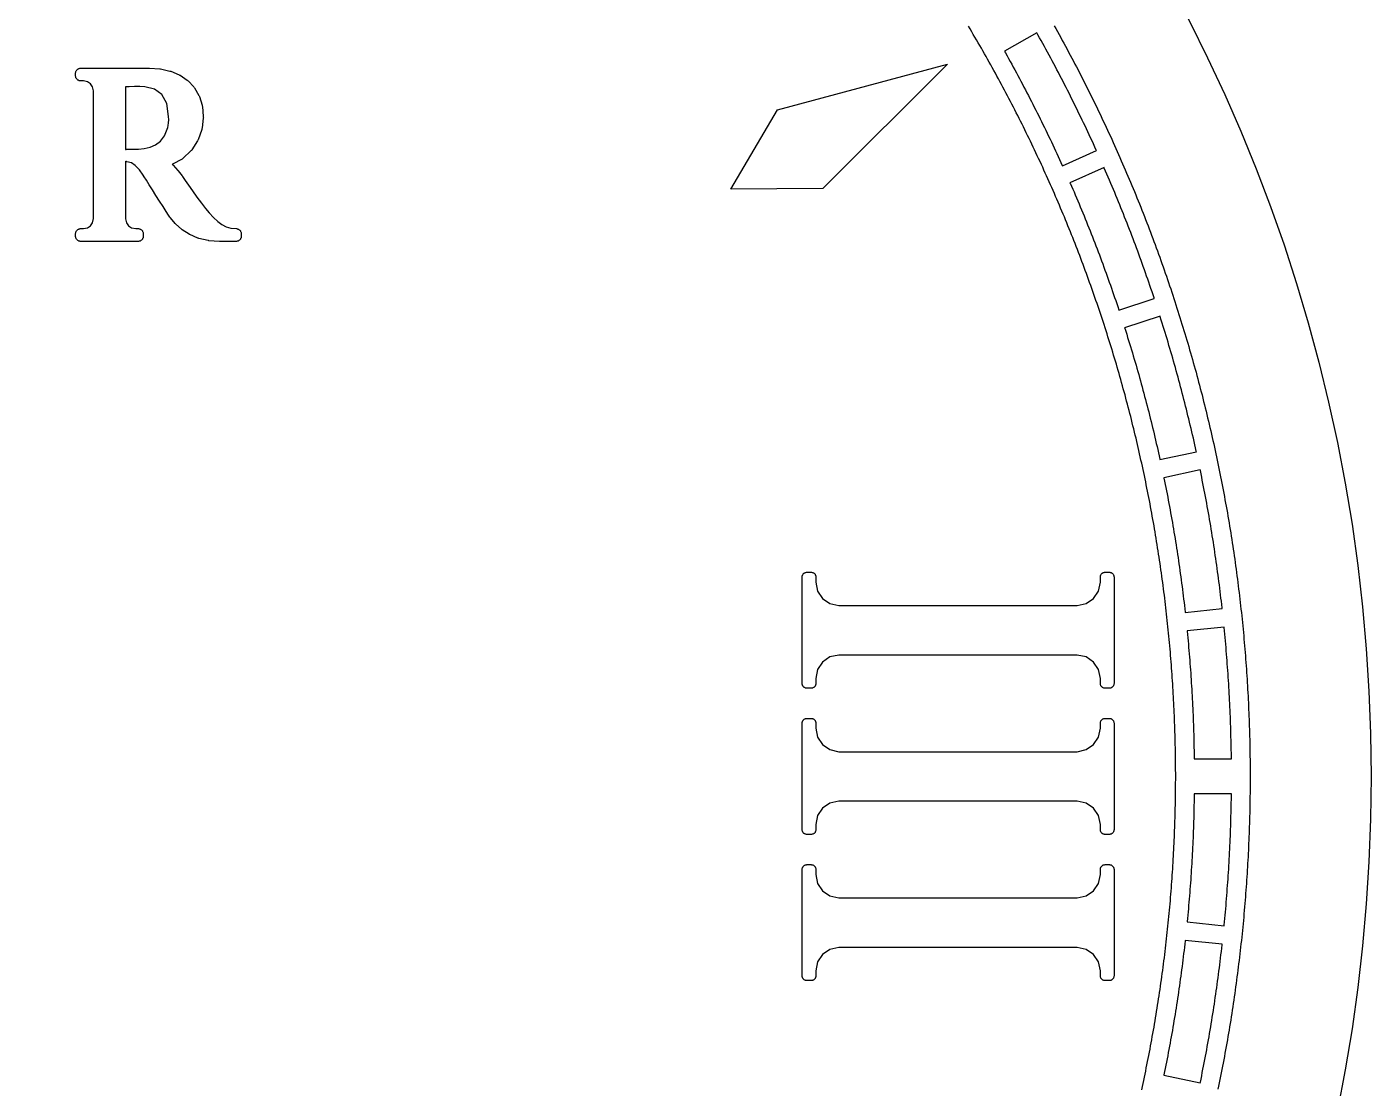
# Model space of a CAD drawing. Header units: millimetres. Extents: x -14.2 to 14.2, y -14.2 to 14.2.
# Drawn here: x 2.7 to 14.25, y -2.68 to 6.44 of the extents above; entities that cross this region are included whole.
import ezdxf

# ---------------------------------------------------------------- set-up
doc = ezdxf.new("R2010")
doc.units = ezdxf.units.MM
doc.layers.add('ALTIN', color=2, linetype='Continuous')
doc.layers.add('KESIM', color=1, linetype='Continuous')

msp = doc.modelspace()

# ---------------------------------------------------------------- linework, layer by layer
at = {"layer": 'ALTIN'}
for points in [[(12.2779, -2.6939), (12.2838, -2.6671), (12.2896, -2.6403), (12.2953, -2.6134), (12.301, -2.5866), (12.3066, -2.5598), (12.3122, -2.5329), (12.3177, -2.5061), (12.3231, -2.4792), (12.3285, -2.4523), (12.3338, -2.4254), (12.3391, -2.3985), (12.3443, -2.3715), (12.3494, -2.3446), (12.3545, -2.3177), (12.3595, -2.2907), (12.3645, -2.2637), (12.3694, -2.2368), (12.3742, -2.2098), (12.379, -2.1828), (12.3838, -2.1557), (12.3884, -2.1287), (12.3931, -2.1017), (12.3976, -2.0746), (12.4021, -2.0476), (12.4065, -2.0205), (12.4109, -1.9935), (12.4152, -1.9664), (12.4195, -1.9393), (12.4237, -1.9122), (12.4278, -1.8851), (12.4319, -1.858), (12.436, -1.8308), (12.4399, -1.8037), (12.4438, -1.7766), (12.4477, -1.7494), (12.4515, -1.7222), (12.4552, -1.6951), (12.4589, -1.6679), (12.4625, -1.6407), (12.466, -1.6135), (12.4695, -1.5863), (12.4729, -1.5591), (12.4763, -1.5319), (12.4796, -1.5047), (12.4829, -1.4774), (12.4861, -1.4502), (12.4892, -1.423), (12.4923, -1.3957), (12.4953, -1.3685), (12.4982, -1.3412), (12.5011, -1.3139), (12.504, -1.2866), (12.5068, -1.2594), (12.5095, -1.2321), (12.5121, -1.2048), (12.5147, -1.1775), (12.5173, -1.1502), (12.5197, -1.1229), (12.5222, -1.0955), (12.5245, -1.0682), (12.5268, -1.0409), (12.5291, -1.0136), (12.5313, -0.9862), (12.5334, -0.9589), (12.5354, -0.9315), (12.5374, -0.9042), (12.5394, -0.8768), (12.5413, -0.8495), (12.5431, -0.8221), (12.5449, -0.7948), (12.5466, -0.7674), (12.5482, -0.74), (12.5498, -0.7126), (12.5513, -0.6852), (12.5528, -0.6579), (12.5542, -0.6305), (12.5555, -0.6031), (12.5568, -0.5757), (12.558, -0.5483), (12.5592, -0.5209), (12.5603, -0.4935), (12.5614, -0.4661), (12.5623, -0.4387), (12.5633, -0.4113), (12.5641, -0.3839), (12.5649, -0.3565), (12.5657, -0.329), (12.5664, -0.3016), (12.567, -0.2742), (12.5676, -0.2468), (12.5681, -0.2194), (12.5685, -0.192), (12.5689, -0.1645), (12.5693, -0.1371), (12.5695, -0.1097), (12.5697, -0.0823), (12.5699, -0.0548), (12.57, -0.0274), (12.57, 0), (12.57, 0.0274), (12.5699, 0.0548), (12.5697, 0.0823), (12.5695, 0.1097), (12.5693, 0.1371), (12.5689, 0.1645), (12.5685, 0.192), (12.5681, 0.2194), (12.5676, 0.2468), (12.567, 0.2742), (12.5664, 0.3016), (12.5657, 0.329), (12.5649, 0.3565), (12.5641, 0.3839), (12.5633, 0.4113), (12.5623, 0.4387), (12.5614, 0.4661), (12.5603, 0.4935), (12.5592, 0.5209), (12.558, 0.5483), (12.5568, 0.5757), (12.5555, 0.6031), (12.5542, 0.6305), (12.5528, 0.6579), (12.5513, 0.6852), (12.5498, 0.7126), (12.5482, 0.74), (12.5466, 0.7674), (12.5449, 0.7948), (12.5431, 0.8221), (12.5413, 0.8495), (12.5394, 0.8768), (12.5374, 0.9042), (12.5354, 0.9315), (12.5334, 0.9589), (12.5313, 0.9862), (12.5291, 1.0136), (12.5268, 1.0409), (12.5245, 1.0682), (12.5222, 1.0955), (12.5197, 1.1229), (12.5173, 1.1502), (12.5147, 1.1775), (12.5121, 1.2048), (12.5095, 1.2321), (12.5068, 1.2594), (12.504, 1.2866), (12.5011, 1.3139), (12.4982, 1.3412), (12.4953, 1.3685), (12.4923, 1.3957), (12.4892, 1.423), (12.4861, 1.4502), (12.4829, 1.4774), (12.4796, 1.5047), (12.4763, 1.5319), (12.4729, 1.5591), (12.4695, 1.5863), (12.466, 1.6135), (12.4625, 1.6407), (12.4589, 1.6679), (12.4552, 1.6951), (12.4515, 1.7222), (12.4477, 1.7494), (12.4438, 1.7766), (12.4399, 1.8037), (12.436, 1.8308), (12.4319, 1.858), (12.4278, 1.8851), (12.4237, 1.9122), (12.4195, 1.9393), (12.4152, 1.9664), (12.4109, 1.9935), (12.4065, 2.0205), (12.4021, 2.0476), (12.3976, 2.0746), (12.3931, 2.1017), (12.3884, 2.1287), (12.3838, 2.1557), (12.379, 2.1828), (12.3742, 2.2098), (12.3694, 2.2368), (12.3645, 2.2637), (12.3595, 2.2907), (12.3545, 2.3177), (12.3494, 2.3446), (12.3443, 2.3715), (12.3391, 2.3985), (12.3338, 2.4254), (12.3285, 2.4523), (12.3231, 2.4792), (12.3177, 2.5061), (12.3122, 2.5329), (12.3066, 2.5598), (12.301, 2.5866), (12.2953, 2.6134), (12.2896, 2.6403), (12.2838, 2.6671), (12.2779, 2.6939), (12.272, 2.7206), (12.2661, 2.7474), (12.2601, 2.7742), (12.254, 2.8009), (12.2478, 2.8276), (12.2416, 2.8543), (12.2354, 2.881), (12.2291, 2.9077), (12.2227, 2.9344), (12.2163, 2.9611), (12.2098, 2.9877), (12.2032, 3.0143), (12.1966, 3.041), (12.19, 3.0676), (12.1832, 3.0941), (12.1765, 3.1207), (12.1696, 3.1473), (12.1627, 3.1738), (12.1558, 3.2003), (12.1488, 3.2269), (12.1417, 3.2534), (12.1346, 3.2798), (12.1274, 3.3063), (12.1201, 3.3328), (12.1128, 3.3592), (12.1055, 3.3856), (12.0981, 3.412), (12.0906, 3.4384), (12.0831, 3.4648), (12.0755, 3.4911), (12.0678, 3.5175), (12.0601, 3.5438), (12.0524, 3.5701), (12.0445, 3.5964), (12.0367, 3.6226), (12.0287, 3.6489), (12.0208, 3.6751), (12.0127, 3.7013), (12.0046, 3.7275), (11.9964, 3.7537), (11.9882, 3.7799), (11.9799, 3.806), (11.9716, 3.8321), (11.9632, 3.8583), (11.9548, 3.8843), (11.9463, 3.9104), (11.9377, 3.9365), (11.9291, 3.9625), (11.9204, 3.9885), (11.9117, 4.0145), (11.9029, 4.0405), (11.8941, 4.0665), (11.8852, 4.0924), (11.8762, 4.1183), (11.8672, 4.1442), (11.8581, 4.1701), (11.849, 4.196), (11.8398, 4.2218), (11.8306, 4.2476), (11.8213, 4.2734), (11.8119, 4.2992), (11.8025, 4.325), (11.7931, 4.3507), (11.7835, 4.3764), (11.774, 4.4021), (11.7643, 4.4278), (11.7546, 4.4534), (11.7449, 4.4791), (11.7351, 4.5047), (11.7253, 4.5303), (11.7153, 4.5558), (11.7054, 4.5814), (11.6953, 4.6069), (11.6853, 4.6324), (11.6751, 4.6579), (11.6649, 4.6834), (11.6547, 4.7088), (11.6444, 4.7342), (11.634, 4.7596), (11.6236, 4.785), (11.6132, 4.8103), (11.6026, 4.8357), (11.5921, 4.861), (11.5814, 4.8862), (11.5707, 4.9115), (11.56, 4.9367), (11.5492, 4.9619), (11.5384, 4.9871), (11.5274, 5.0123), (11.5165, 5.0374), (11.5055, 5.0625), (11.4944, 5.0876), (11.4833, 5.1127), (11.4721, 5.1377), (11.4608, 5.1627), (11.4496, 5.1877), (11.4382, 5.2127), (11.4268, 5.2376), (11.4154, 5.2626), (11.4039, 5.2874), (11.3923, 5.3123), (11.3807, 5.3372), (11.369, 5.362), (11.3573, 5.3868), (11.3455, 5.4115), (11.3337, 5.4363), (11.3218, 5.461), (11.3098, 5.4857), (11.2978, 5.5103), (11.2858, 5.535), (11.2737, 5.5596), (11.2615, 5.5842), (11.2493, 5.6087), (11.2371, 5.6332), (11.2247, 5.6577), (11.2124, 5.6822), (11.2, 5.7067), (11.1875, 5.7311), (11.1749, 5.7555), (11.1624, 5.7798), (11.1497, 5.8042), (11.137, 5.8285), (11.1243, 5.8528), (11.1115, 5.877), (11.0987, 5.9013), (11.0858, 5.9255), (11.0728, 5.9496), (11.0598, 5.9738), (11.0467, 5.9979), (11.0336, 6.022), (11.0205, 6.046), (11.0072, 6.0701), (10.994, 6.0941), (10.9806, 6.118), (10.9673, 6.142), (10.9538, 6.1659), (10.9404, 6.1898), (10.9268, 6.2136), (10.9133, 6.2374), (10.8996, 6.2612), (10.8859, 6.285), (10.8722, 6.3087), (10.8584, 6.3324), (10.8446, 6.3561), (10.8307, 6.3798), (10.8167, 6.4034), (10.8027, 6.427), (10.7887, 6.4505)], [(11.5257, 6.4547), (11.5397, 6.4295), (11.5537, 6.4043), (11.5677, 6.3791), (11.5816, 6.3539), (11.5954, 6.3286), (11.6092, 6.3033), (11.6229, 6.2779), (11.6366, 6.2526), (11.6502, 6.2272), (11.6637, 6.2017), (11.6772, 6.1763), (11.6907, 6.1508), (11.7041, 6.1252), (11.7174, 6.0997), (11.7307, 6.0741), (11.7439, 6.0485), (11.7571, 6.0229), (11.7702, 5.9972), (11.7833, 5.9715), (11.7963, 5.9458), (11.8092, 5.9201), (11.8221, 5.8943), (11.8349, 5.8685), (11.8477, 5.8426), (11.8604, 5.8168), (11.8731, 5.7909), (11.8857, 5.765), (11.8982, 5.739), (11.9107, 5.7131), (11.9232, 5.6871), (11.9355, 5.661), (11.9479, 5.635), (11.9601, 5.6089), (11.9723, 5.5828), (11.9845, 5.5567), (11.9966, 5.5305), (12.0086, 5.5043), (12.0206, 5.4781), (12.0325, 5.4519), (12.0444, 5.4256), (12.0562, 5.3993), (12.0679, 5.373), (12.0796, 5.3467), (12.0913, 5.3203), (12.1028, 5.2939), (12.1144, 5.2675), (12.1258, 5.241), (12.1372, 5.2146), (12.1486, 5.1881), (12.1599, 5.1616), (12.1711, 5.135), (12.1823, 5.1085), (12.1934, 5.0819), (12.2044, 5.0552), (12.2154, 5.0286), (12.2264, 5.0019), (12.2373, 4.9753), (12.2481, 4.9486), (12.2589, 4.9218), (12.2696, 4.8951), (12.2802, 4.8683), (12.2908, 4.8415), (12.3013, 4.8147), (12.3118, 4.7878), (12.3222, 4.7609), (12.3326, 4.734), (12.3429, 4.7071), (12.3531, 4.6802), (12.3633, 4.6532), (12.3734, 4.6262), (12.3835, 4.5992), (12.3935, 4.5722), (12.4035, 4.5452), (12.4133, 4.5181), (12.4232, 4.491), (12.4329, 4.4639), (12.4426, 4.4367), (12.4523, 4.4096), (12.4619, 4.3824), (12.4714, 4.3552), (12.4809, 4.328), (12.4903, 4.3008), (12.4997, 4.2735), (12.5089, 4.2462), (12.5182, 4.2189), (12.5274, 4.1916), (12.5365, 4.1643), (12.5455, 4.1369), (12.5545, 4.1095), (12.5635, 4.0821), (12.5723, 4.0547), (12.5811, 4.0273), (12.5899, 3.9998), (12.5986, 3.9723), (12.6072, 3.9448), (12.6158, 3.9173), (12.6243, 3.8898), (12.6328, 3.8622), (12.6412, 3.8347), (12.6495, 3.8071), (12.6578, 3.7795), (12.666, 3.7518), (12.6742, 3.7242), (12.6823, 3.6965), (12.6903, 3.6689), (12.6983, 3.6412), (12.7062, 3.6135), (12.714, 3.5857), (12.7218, 3.558), (12.7296, 3.5302), (12.7372, 3.5024), (12.7448, 3.4746), (12.7524, 3.4468), (12.7599, 3.419), (12.7673, 3.3912), (12.7747, 3.3633), (12.782, 3.3354), (12.7892, 3.3075), (12.7964, 3.2796), (12.8035, 3.2517), (12.8106, 3.2237), (12.8176, 3.1958), (12.8245, 3.1678), (12.8314, 3.1398), (12.8382, 3.1118), (12.845, 3.0838), (12.8517, 3.0558), (12.8583, 3.0277), (12.8649, 2.9997), (12.8714, 2.9716), (12.8779, 2.9435), (12.8843, 2.9154), (12.8906, 2.8873), (12.8969, 2.8592), (12.9031, 2.831), (12.9092, 2.8029), (12.9153, 2.7747), (12.9213, 2.7465), (12.9273, 2.7183), (12.9332, 2.6901), (12.939, 2.6619), (12.9448, 2.6337), (12.9505, 2.6054), (12.9562, 2.5771), (12.9618, 2.5489), (12.9673, 2.5206), (12.9728, 2.4923), (12.9782, 2.464), (12.9835, 2.4357), (12.9888, 2.4073), (12.994, 2.379), (12.9992, 2.3506), (13.0043, 2.3223), (13.0093, 2.2939), (13.0143, 2.2655), (13.0192, 2.2371), (13.024, 2.2087), (13.0288, 2.1803), (13.0336, 2.1518), (13.0382, 2.1234), (13.0428, 2.095), (13.0474, 2.0665), (13.0518, 2.038), (13.0563, 2.0095), (13.0606, 1.9811), (13.0649, 1.9526), (13.0691, 1.9241), (13.0733, 1.8955), (13.0774, 1.867), (13.0814, 1.8385), (13.0854, 1.8099), (13.0893, 1.7814), (13.0932, 1.7528), (13.097, 1.7243), (13.1007, 1.6957), (13.1044, 1.6671), (13.108, 1.6385), (13.1115, 1.6099), (13.115, 1.5813), (13.1184, 1.5527), (13.1218, 1.524), (13.1251, 1.4954), (13.1283, 1.4668), (13.1315, 1.4381), (13.1346, 1.4095), (13.1376, 1.3808), (13.1406, 1.3522), (13.1435, 1.3235), (13.1464, 1.2948), (13.1492, 1.2661), (13.1519, 1.2374), (13.1546, 1.2087), (13.1572, 1.18), (13.1597, 1.1513), (13.1622, 1.1226), (13.1646, 1.0939), (13.167, 1.0652), (13.1693, 1.0364), (13.1715, 1.0077), (13.1737, 0.979), (13.1758, 0.9502), (13.1778, 0.9215), (13.1798, 0.8927), (13.1817, 0.864), (13.1836, 0.8352), (13.1854, 0.8065), (13.1871, 0.7777), (13.1888, 0.7489), (13.1904, 0.7201), (13.1919, 0.6914), (13.1934, 0.6626), (13.1948, 0.6338), (13.1961, 0.605), (13.1974, 0.5762), (13.1987, 0.5474), (13.1998, 0.5186), (13.2009, 0.4898), (13.202, 0.461), (13.2029, 0.4322), (13.2038, 0.4034), (13.2047, 0.3746), (13.2055, 0.3458), (13.2062, 0.317), (13.2069, 0.2882), (13.2075, 0.2594), (13.208, 0.2305), (13.2085, 0.2017), (13.2089, 0.1729), (13.2092, 0.1441), (13.2095, 0.1153), (13.2097, 0.0865), (13.2099, 0.0576), (13.21, 0.0288), (13.21, 0), (13.21, -0.0288), (13.2099, -0.0576), (13.2097, -0.0865), (13.2095, -0.1153), (13.2092, -0.1441), (13.2089, -0.1729), (13.2085, -0.2017), (13.208, -0.2305), (13.2075, -0.2594), (13.2069, -0.2882), (13.2062, -0.317), (13.2055, -0.3458), (13.2047, -0.3746), (13.2038, -0.4034), (13.2029, -0.4322), (13.202, -0.461), (13.2009, -0.4898), (13.1998, -0.5186), (13.1987, -0.5474), (13.1974, -0.5762), (13.1961, -0.605), (13.1948, -0.6338), (13.1934, -0.6626), (13.1919, -0.6914), (13.1904, -0.7201), (13.1888, -0.7489), (13.1871, -0.7777), (13.1854, -0.8065), (13.1836, -0.8352), (13.1817, -0.864), (13.1798, -0.8927), (13.1778, -0.9215), (13.1758, -0.9502), (13.1737, -0.979), (13.1715, -1.0077), (13.1693, -1.0364), (13.167, -1.0652), (13.1646, -1.0939), (13.1622, -1.1226), (13.1597, -1.1513), (13.1572, -1.18), (13.1546, -1.2087), (13.1519, -1.2374), (13.1492, -1.2661), (13.1464, -1.2948), (13.1435, -1.3235), (13.1406, -1.3522), (13.1376, -1.3808), (13.1346, -1.4095), (13.1315, -1.4381), (13.1283, -1.4668), (13.1251, -1.4954), (13.1218, -1.524), (13.1184, -1.5527), (13.115, -1.5813), (13.1115, -1.6099), (13.108, -1.6385), (13.1044, -1.6671), (13.1007, -1.6957), (13.097, -1.7243), (13.0932, -1.7528), (13.0893, -1.7814), (13.0854, -1.8099), (13.0814, -1.8385), (13.0774, -1.867), (13.0733, -1.8955), (13.0691, -1.9241), (13.0649, -1.9526), (13.0606, -1.9811), (13.0563, -2.0095), (13.0518, -2.038), (13.0474, -2.0665), (13.0428, -2.095), (13.0382, -2.1234), (13.0336, -2.1518), (13.0288, -2.1803), (13.024, -2.2087), (13.0192, -2.2371), (13.0143, -2.2655), (13.0093, -2.2939), (13.0043, -2.3223), (12.9992, -2.3506), (12.994, -2.379), (12.9888, -2.4073), (12.9835, -2.4357), (12.9782, -2.464), (12.9728, -2.4923), (12.9673, -2.5206), (12.9618, -2.5489), (12.9562, -2.5771), (12.9505, -2.6054), (12.9448, -2.6337), (12.939, -2.6619), (12.9332, -2.6901)]]:
    msp.add_lwpolyline(points, dxfattribs=at)
for points in [[(11.1741, 6.0986), (11.1873, 6.0742), (11.2006, 6.0498), (11.2137, 6.0254), (11.2269, 6.0009), (11.2399, 5.9764), (11.2529, 5.9518), (11.2659, 5.9273), (11.2788, 5.9027), (11.2916, 5.8781), (11.3044, 5.8534), (11.3172, 5.8287), (11.3299, 5.804), (11.3425, 5.7793), (11.3551, 5.7545), (11.3676, 5.7298), (11.3801, 5.7049), (11.3925, 5.6801), (11.4049, 5.6552), (11.4172, 5.6303), (11.4294, 5.6054), (11.4416, 5.5805), (11.4538, 5.5555), (11.4659, 5.5305), (11.4779, 5.5055), (11.4899, 5.4804), (11.5018, 5.4553), (11.5137, 5.4302), (11.5255, 5.4051), (11.5373, 5.3799), (11.549, 5.3547), (11.5607, 5.3295), (11.5723, 5.3043), (11.5838, 5.279), (11.5953, 5.2538), (11.5967, 5.2507), (11.889, 5.3809), (11.8868, 5.3858), (11.875, 5.4117), (11.8632, 5.4376), (11.8513, 5.4635), (11.8393, 5.4894), (11.8273, 5.5152), (11.8153, 5.541), (11.8031, 5.5667), (11.791, 5.5925), (11.7787, 5.6182), (11.7665, 5.6439), (11.7541, 5.6695), (11.7417, 5.6951), (11.7293, 5.7207), (11.7168, 5.7463), (11.7042, 5.7719), (11.6916, 5.7974), (11.6789, 5.8229), (11.6662, 5.8483), (11.6534, 5.8738), (11.6405, 5.8992), (11.6276, 5.9246), (11.6147, 5.9499), (11.6017, 5.9753), (11.5886, 6.0006), (11.5755, 6.0258), (11.5623, 6.0511), (11.5491, 6.0763), (11.5358, 6.1015), (11.5225, 6.1266), (11.5091, 6.1517), (11.4956, 6.1768), (11.4821, 6.2019), (11.4686, 6.2269), (11.455, 6.2519), (11.4413, 6.2769), (11.4276, 6.3018), (11.4138, 6.3268), (11.4, 6.3517), (11.3861, 6.3765), (11.3759, 6.3947), (11.0987, 6.2347), (11.1069, 6.2201), (11.1204, 6.1959), (11.1339, 6.1716), (11.1473, 6.1473), (11.1607, 6.123)], [(8.7469, 5.05), (9.1477, 5.7317), (10.6088, 6.125), (9.5377, 5.0563)], [(3.1341, 4.6076), (3.1306, 4.6102), (3.1273, 4.6132), (3.1243, 4.6165), (3.1217, 4.62), (3.1194, 4.6238), (3.1176, 4.6278), (3.1161, 4.6319), (3.115, 4.6362), (3.1143, 4.6406), (3.1141, 4.645), (3.1141, 4.665), (3.1143, 4.6694), (3.115, 4.6738), (3.1161, 4.6781), (3.1176, 4.6822), (3.1194, 4.6862), (3.1217, 4.69), (3.1243, 4.6935), (3.1273, 4.6968), (3.1306, 4.6998), (3.1341, 4.7024), (3.1379, 4.7047), (3.1419, 4.7066), (3.1461, 4.7081), (3.1503, 4.7091), (3.1547, 4.7098), (3.1591, 4.71), (3.1808, 4.71), (3.2158, 4.7167), (3.2419, 4.7344), (3.2603, 4.7611), (3.2682, 4.7959), (3.2682, 5.8941), (3.2604, 5.9287), (3.2419, 5.9554), (3.2157, 5.9733), (3.1808, 5.98), (3.1591, 5.98), (3.1547, 5.9802), (3.1503, 5.9809), (3.1461, 5.9819), (3.1419, 5.9834), (3.1379, 5.9853), (3.1341, 5.9876), (3.1306, 5.9902), (3.1273, 5.9932), (3.1243, 5.9965), (3.1217, 6), (3.1194, 6.0038), (3.1176, 6.0078), (3.1161, 6.0119), (3.115, 6.0162), (3.1143, 6.0206), (3.1141, 6.025), (3.1141, 6.045), (3.1143, 6.0494), (3.115, 6.0538), (3.1161, 6.0581), (3.1176, 6.0622), (3.1194, 6.0662), (3.1217, 6.07), (3.1243, 6.0735), (3.1273, 6.0768), (3.1306, 6.0798), (3.1341, 6.0824), (3.1379, 6.0847), (3.1419, 6.0866), (3.1461, 6.0881), (3.1503, 6.0891), (3.1547, 6.0898), (3.1591, 6.09), (3.7472, 6.09), (3.7504, 6.0899), (3.8373, 6.0839), (3.8407, 6.0835), (3.844, 6.0829), (3.9249, 6.0649), (3.9286, 6.0639), (3.9322, 6.0626), (4.0045, 6.0328), (4.0087, 6.0308), (4.0126, 6.0284), (4.0734, 5.9873), (4.0774, 5.9842), (4.0811, 5.9807), (4.1303, 5.9281), (4.1335, 5.9243), (4.1362, 5.9201), (4.1739, 5.8559), (4.1762, 5.8514), (4.178, 5.8467), (4.2021, 5.7707), (4.2033, 5.766), (4.204, 5.7612), (4.2121, 5.6732), (4.2122, 5.6685), (4.2119, 5.6639), (4.2014, 5.573), (4.2005, 5.5679), (4.1991, 5.563), (4.1674, 5.4748), (4.1655, 5.4702), (4.1631, 5.4659), (4.1129, 5.3867), (4.1097, 5.3823), (4.106, 5.3783), (4.0393, 5.3144), (4.0361, 5.3116), (4.0327, 5.3092), (4.0291, 5.307), (3.9473, 5.2641), (3.9444, 5.2627), (3.9487, 5.2589), (3.9525, 5.2551), (3.9936, 5.2097), (3.9956, 5.2073), (4.0305, 5.1628), (4.0337, 5.1581), (4.0393, 5.1487), (4.0571, 5.1224), (4.085, 5.0826), (4.1194, 5.0341), (4.1575, 4.9818), (4.1959, 4.93), (4.2319, 4.8836), (4.2631, 4.8464), (4.301, 4.8043), (4.3369, 4.7707), (4.3724, 4.745), (4.4092, 4.726), (4.4485, 4.7142), (4.4972, 4.7098), (4.5016, 4.7092), (4.5059, 4.7082), (4.5101, 4.7067), (4.5141, 4.7048), (4.518, 4.7026), (4.5216, 4.6999), (4.5249, 4.697), (4.5279, 4.6937), (4.5305, 4.6901), (4.5328, 4.6863), (4.5347, 4.6823), (4.5362, 4.6781), (4.5373, 4.6738), (4.538, 4.6694), (4.5382, 4.665), (4.5382, 4.645), (4.538, 4.6406), (4.5373, 4.6362), (4.5362, 4.6319), (4.5348, 4.6278), (4.5329, 4.6238), (4.5306, 4.62), (4.528, 4.6165), (4.525, 4.6132), (4.5217, 4.6102), (4.5182, 4.6076), (4.5144, 4.6053), (4.5104, 4.6034), (4.5063, 4.6019), (4.502, 4.6009), (4.4976, 4.6002), (4.4932, 4.6), (4.3532, 4.6), (4.3501, 4.6001), (4.2596, 4.6064), (4.256, 4.6068), (4.2524, 4.6075), (4.1729, 4.6262), (4.1691, 4.6272), (4.1655, 4.6286), (4.0965, 4.6581), (4.093, 4.6597), (4.0896, 4.6617), (4.0306, 4.7001), (4.0277, 4.7021), (4.025, 4.7043), (3.975, 4.7492), (3.9711, 4.7532), (3.9292, 4.8015), (3.9269, 4.8043), (3.9249, 4.8073), (3.9128, 4.8268), (3.8924, 4.8582), (3.8923, 4.8583), (3.8658, 4.8992), (3.8656, 4.8995), (3.8361, 4.9459), (3.836, 4.946), (3.8053, 4.9948), (3.8053, 4.9948), (3.7751, 5.0429), (3.775, 5.043), (3.747, 5.0878), (3.7229, 5.126), (3.7228, 5.1262), (3.7049, 5.155), (3.7047, 5.1553), (3.6957, 5.1701), (3.6623, 5.2165), (3.6276, 5.2534), (3.5946, 5.2758), (3.5547, 5.2853), (3.5505, 5.2865), (3.5465, 5.2881), (3.5441, 5.2893), (3.5441, 4.7953), (3.5509, 4.7606), (3.569, 4.7346), (3.5959, 4.7167), (3.6315, 4.71), (3.651, 4.71), (3.6554, 4.7098), (3.6598, 4.7091), (3.6641, 4.7081), (3.6682, 4.7066), (3.6722, 4.7047), (3.676, 4.7024), (3.6795, 4.6998), (3.6828, 4.6968), (3.6858, 4.6935), (3.6884, 4.69), (3.6907, 4.6862), (3.6926, 4.6822), (3.6941, 4.6781), (3.6951, 4.6738), (3.6958, 4.6694), (3.696, 4.665), (3.696, 4.645), (3.6958, 4.6406), (3.6951, 4.6362), (3.6941, 4.6319), (3.6926, 4.6278), (3.6907, 4.6238), (3.6884, 4.62), (3.6858, 4.6165), (3.6828, 4.6132), (3.6795, 4.6102), (3.676, 4.6076), (3.6722, 4.6053), (3.6682, 4.6034), (3.6641, 4.6019), (3.6598, 4.6009), (3.6554, 4.6002), (3.651, 4.6), (3.1591, 4.6), (3.1547, 4.6002), (3.1503, 4.6009), (3.1461, 4.6019), (3.1419, 4.6034), (3.1379, 4.6053)], [(3.5667, 5.394), (3.5751, 5.3937), (3.5755, 5.3937), (3.5953, 5.3928), (3.6225, 5.3927), (3.6541, 5.394), (3.7039, 5.399), (3.7546, 5.41), (3.8021, 5.4299), (3.8439, 5.4612), (3.8791, 5.508), (3.906, 5.5782), (3.9099, 5.5955), (3.9131, 5.6193), (3.9147, 5.6464), (3.9142, 5.6731), (3.8976, 5.7851), (3.8552, 5.8618), (3.7933, 5.9091), (3.7088, 5.9284), (3.6668, 5.9307), (3.6194, 5.9309), (3.5733, 5.9302), (3.5729, 5.9302), (3.5441, 5.9301), (3.5441, 5.3889), (3.5449, 5.3893), (3.549, 5.3911), (3.5533, 5.3925), (3.5577, 5.3935), (3.5622, 5.394)], [(11.718, 4.974), (11.7289, 4.9484), (11.7396, 4.9228), (11.7503, 4.8972), (11.761, 4.8716), (11.7716, 4.8459), (11.7821, 4.8202), (11.7926, 4.7945), (11.8031, 4.7687), (11.8134, 4.743), (11.8237, 4.7172), (11.834, 4.6914), (11.8442, 4.6656), (11.8544, 4.6397), (11.8645, 4.6138), (11.8745, 4.5879), (11.8845, 4.562), (11.8944, 4.5361), (11.9043, 4.5101), (11.9141, 4.4841), (11.9238, 4.4581), (11.9335, 4.4321), (11.9432, 4.4061), (11.9528, 4.38), (11.9623, 4.3539), (11.9718, 4.3278), (11.9812, 4.3017), (11.9905, 4.2755), (11.9998, 4.2494), (12.0091, 4.2232), (12.0183, 4.197), (12.0274, 4.1707), (12.0365, 4.1445), (12.0455, 4.1182), (12.0544, 4.0919), (12.0633, 4.0656), (12.0722, 4.0393), (12.0809, 4.0129), (12.082, 4.0098), (12.3863, 4.1087), (12.3846, 4.1138), (12.3756, 4.1408), (12.3666, 4.1678), (12.3574, 4.1948), (12.3483, 4.2217), (12.339, 4.2487), (12.3297, 4.2756), (12.3204, 4.3025), (12.3109, 4.3293), (12.3015, 4.3562), (12.2919, 4.383), (12.2823, 4.4098), (12.2727, 4.4366), (12.263, 4.4634), (12.2532, 4.4901), (12.2434, 4.5168), (12.2335, 4.5435), (12.2236, 4.5702), (12.2136, 4.5969), (12.2035, 4.6235), (12.1934, 4.6501), (12.1832, 4.6767), (12.173, 4.7033), (12.1627, 4.7298), (12.1524, 4.7563), (12.1419, 4.7828), (12.1315, 4.8093), (12.121, 4.8358), (12.1104, 4.8622), (12.0997, 4.8886), (12.0891, 4.915), (12.0783, 4.9414), (12.0675, 4.9677), (12.0566, 4.994), (12.0457, 5.0203), (12.0347, 5.0466), (12.0237, 5.0728), (12.0126, 5.099), (12.0014, 5.1252), (11.9902, 5.1514), (11.979, 5.1776), (11.9676, 5.2037), (11.9563, 5.2298), (11.9541, 5.2347), (11.6617, 5.1046), (11.6631, 5.1015), (11.6742, 5.0761), (11.6852, 5.0506), (11.6962, 5.0251), (11.7071, 4.9996)], [(12.1738, 3.7219), (12.1819, 3.6953), (12.1899, 3.6687), (12.1979, 3.6421), (12.2058, 3.6155), (12.2136, 3.5889), (12.2214, 3.5622), (12.2292, 3.5356), (12.2369, 3.5089), (12.2445, 3.4822), (12.2521, 3.4554), (12.2596, 3.4287), (12.267, 3.4019), (12.2744, 3.3752), (12.2817, 3.3484), (12.289, 3.3216), (12.2962, 3.2948), (12.3034, 3.2679), (12.3105, 3.2411), (12.3175, 3.2142), (12.3245, 3.1873), (12.3314, 3.1604), (12.3383, 3.1335), (12.3451, 3.1066), (12.3519, 3.0797), (12.3586, 3.0527), (12.3652, 3.0257), (12.3718, 2.9988), (12.3783, 2.9718), (12.3847, 2.9447), (12.3911, 2.9177), (12.3975, 2.8907), (12.4037, 2.8636), (12.4099, 2.8366), (12.4161, 2.8095), (12.4222, 2.7824), (12.4282, 2.7553), (12.4342, 2.7282), (12.4349, 2.7249), (12.7479, 2.7914), (12.7468, 2.7967), (12.7407, 2.8245), (12.7345, 2.8523), (12.7282, 2.8801), (12.7219, 2.9079), (12.7155, 2.9356), (12.7091, 2.9633), (12.7026, 2.9911), (12.696, 3.0188), (12.6894, 3.0465), (12.6828, 3.0741), (12.676, 3.1018), (12.6692, 3.1294), (12.6624, 3.1571), (12.6554, 3.1847), (12.6485, 3.2123), (12.6414, 3.2399), (12.6343, 3.2675), (12.6272, 3.295), (12.6199, 3.3226), (12.6127, 3.3501), (12.6053, 3.3776), (12.5979, 3.4051), (12.5905, 3.4326), (12.583, 3.46), (12.5754, 3.4875), (12.5677, 3.5149), (12.56, 3.5423), (12.5523, 3.5697), (12.5445, 3.5971), (12.5366, 3.6244), (12.5287, 3.6518), (12.5207, 3.6791), (12.5126, 3.7064), (12.5045, 3.7337), (12.4963, 3.761), (12.4881, 3.7882), (12.4798, 3.8155), (12.4714, 3.8427), (12.463, 3.8699), (12.4545, 3.897), (12.446, 3.9242), (12.4374, 3.9514), (12.4358, 3.9565), (12.1314, 3.8576), (12.1324, 3.8545), (12.1408, 3.828), (12.1491, 3.8015), (12.1574, 3.775), (12.1656, 3.7484)], [(12.4961, 2.429), (12.5014, 2.4017), (12.5066, 2.3745), (12.5117, 2.3472), (12.5168, 2.3199), (12.5219, 2.2925), (12.5268, 2.2652), (12.5318, 2.2379), (12.5366, 2.2105), (12.5414, 2.1832), (12.5461, 2.1558), (12.5508, 2.1284), (12.5554, 2.1011), (12.56, 2.0737), (12.5645, 2.0463), (12.5689, 2.0188), (12.5733, 1.9914), (12.5776, 1.964), (12.5818, 1.9365), (12.586, 1.9091), (12.5902, 1.8816), (12.5942, 1.8541), (12.5983, 1.8267), (12.6022, 1.7992), (12.6061, 1.7717), (12.6099, 1.7442), (12.6137, 1.7167), (12.6174, 1.6891), (12.6211, 1.6616), (12.6247, 1.6341), (12.6282, 1.6065), (12.6317, 1.579), (12.6351, 1.5514), (12.6385, 1.5238), (12.6418, 1.4963), (12.645, 1.4687), (12.6482, 1.4411), (12.6513, 1.4135), (12.6516, 1.4102), (12.9699, 1.4436), (12.9693, 1.449), (12.9661, 1.4773), (12.9629, 1.5056), (12.9595, 1.5339), (12.9562, 1.5621), (12.9527, 1.5904), (12.9492, 1.6186), (12.9457, 1.6469), (12.942, 1.6751), (12.9384, 1.7034), (12.9346, 1.7316), (12.9308, 1.7598), (12.9269, 1.788), (12.923, 1.8162), (12.919, 1.8444), (12.915, 1.8726), (12.9108, 1.9008), (12.9067, 1.9289), (12.9024, 1.9571), (12.8981, 1.9852), (12.8938, 2.0133), (12.8893, 2.0415), (12.8848, 2.0696), (12.8803, 2.0977), (12.8757, 2.1258), (12.871, 2.1539), (12.8663, 2.1819), (12.8615, 2.21), (12.8567, 2.2381), (12.8517, 2.2661), (12.8468, 2.2941), (12.8417, 2.3222), (12.8366, 2.3502), (12.8315, 2.3782), (12.8263, 2.4062), (12.821, 2.4341), (12.8156, 2.4621), (12.8102, 2.4901), (12.8048, 2.518), (12.7992, 2.5459), (12.7937, 2.5738), (12.788, 2.6018), (12.7823, 2.6296), (12.7812, 2.6349), (12.4682, 2.5684), (12.4689, 2.5652), (12.4744, 2.538), (12.4799, 2.5107), (12.4854, 2.4835), (12.4908, 2.4563)], [(9.3884, 1.7537), (9.3922, 1.7547), (9.3961, 1.7553), (9.4, 1.7554), (9.4371, 1.7554), (9.4411, 1.7553), (9.4449, 1.7547), (9.4488, 1.7537), (9.4525, 1.7524), (9.456, 1.7507), (9.4594, 1.7487), (9.4625, 1.7464), (9.4654, 1.7437), (9.4681, 1.7408), (9.4704, 1.7377), (9.4724, 1.7343), (9.4741, 1.7308), (9.4754, 1.7271), (9.4764, 1.7233), (9.477, 1.7194), (9.4771, 1.7154), (9.4771, 1.6711), (9.492, 1.5936), (9.5345, 1.5311), (9.5979, 1.4871), (9.6754, 1.4699), (11.7246, 1.4699), (11.8019, 1.4871), (11.8649, 1.5311), (11.9079, 1.5937), (11.9229, 1.6711), (11.9229, 1.7154), (11.923, 1.7194), (11.9236, 1.7233), (11.9246, 1.7271), (11.9259, 1.7308), (11.9276, 1.7343), (11.9296, 1.7377), (11.9319, 1.7408), (11.9346, 1.7437), (11.9375, 1.7464), (11.9406, 1.7487), (11.944, 1.7507), (11.9475, 1.7524), (11.9512, 1.7537), (11.9551, 1.7547), (11.9589, 1.7553), (11.9629, 1.7554), (12, 1.7554), (12.0039, 1.7553), (12.0078, 1.7547), (12.0116, 1.7537), (12.0153, 1.7524), (12.0189, 1.7507), (12.0222, 1.7487), (12.0254, 1.7464), (12.0283, 1.7437), (12.0309, 1.7408), (12.0333, 1.7377), (12.0353, 1.7343), (12.037, 1.7308), (12.0383, 1.7271), (12.0392, 1.7233), (12.0398, 1.7194), (12.04, 1.7154), (12.04, 0.7985), (12.0398, 0.7946), (12.0392, 0.7907), (12.0383, 0.7869), (12.037, 0.7832), (12.0353, 0.7796), (12.0333, 0.7763), (12.0309, 0.7731), (12.0283, 0.7702), (12.0254, 0.7676), (12.0222, 0.7652), (12.0189, 0.7632), (12.0153, 0.7615), (12.0116, 0.7602), (12.0078, 0.7593), (12.0039, 0.7587), (12, 0.7585), (11.9629, 0.7585), (11.9589, 0.7587), (11.9551, 0.7593), (11.9512, 0.7602), (11.9475, 0.7615), (11.944, 0.7632), (11.9406, 0.7652), (11.9375, 0.7676), (11.9346, 0.7702), (11.9319, 0.7731), (11.9296, 0.7763), (11.9276, 0.7796), (11.9259, 0.7832), (11.9246, 0.7869), (11.9236, 0.7907), (11.923, 0.7946), (11.9229, 0.7985), (11.9229, 0.8428), (11.9079, 0.9205), (11.8649, 0.9834), (11.802, 1.0269), (11.7246, 1.044), (9.6754, 1.044), (9.5977, 1.0269), (9.5345, 0.9834), (9.492, 0.9206), (9.4771, 0.8429), (9.4771, 0.7985), (9.477, 0.7946), (9.4764, 0.7907), (9.4754, 0.7869), (9.4741, 0.7832), (9.4724, 0.7796), (9.4704, 0.7763), (9.4681, 0.7731), (9.4654, 0.7702), (9.4625, 0.7676), (9.4594, 0.7652), (9.456, 0.7632), (9.4525, 0.7615), (9.4488, 0.7602), (9.4449, 0.7593), (9.4411, 0.7587), (9.4371, 0.7585), (9.4, 0.7585), (9.3961, 0.7587), (9.3922, 0.7593), (9.3884, 0.7602), (9.3847, 0.7615), (9.3811, 0.7632), (9.3778, 0.7652), (9.3746, 0.7676), (9.3717, 0.7702), (9.3691, 0.7731), (9.3667, 0.7763), (9.3647, 0.7796), (9.363, 0.7832), (9.3617, 0.7869), (9.3608, 0.7907), (9.3602, 0.7946), (9.36, 0.7985), (9.36, 1.7154), (9.3602, 1.7194), (9.3608, 1.7233), (9.3617, 1.7271), (9.363, 1.7308), (9.3647, 1.7343), (9.3667, 1.7377), (9.3691, 1.7408), (9.3717, 1.7437), (9.3746, 1.7464), (9.3778, 1.7487), (9.3811, 1.7507), (9.3847, 1.7524)], [(12.6816, 1.1095), (12.6839, 1.0818), (12.6863, 1.0541), (12.6885, 1.0265), (12.6908, 0.9988), (12.6929, 0.9711), (12.695, 0.9434), (12.697, 0.9157), (12.699, 0.888), (12.7009, 0.8603), (12.7027, 0.8326), (12.7045, 0.8049), (12.7063, 0.7771), (12.7079, 0.7494), (12.7095, 0.7217), (12.7111, 0.694), (12.7126, 0.6662), (12.714, 0.6385), (12.7153, 0.6108), (12.7166, 0.583), (12.7179, 0.5553), (12.7191, 0.5275), (12.7202, 0.4998), (12.7212, 0.472), (12.7222, 0.4443), (12.7232, 0.4165), (12.7241, 0.3888), (12.7249, 0.361), (12.7256, 0.3332), (12.7263, 0.3055), (12.727, 0.2777), (12.7275, 0.2499), (12.7281, 0.2222), (12.7285, 0.1944), (12.7289, 0.1666), (12.7291, 0.15), (13.0491, 0.15), (13.0489, 0.1708), (13.0485, 0.1993), (13.048, 0.2278), (13.0475, 0.2562), (13.0469, 0.2847), (13.0462, 0.3131), (13.0455, 0.3416), (13.0448, 0.3701), (13.0439, 0.3985), (13.043, 0.427), (13.0421, 0.4554), (13.041, 0.4839), (13.0399, 0.5123), (13.0388, 0.5408), (13.0376, 0.5692), (13.0363, 0.5977), (13.035, 0.6261), (13.0336, 0.6546), (13.0321, 0.683), (13.0306, 0.7114), (13.029, 0.7398), (13.0274, 0.7683), (13.0257, 0.7967), (13.0239, 0.8251), (13.0221, 0.8535), (13.0202, 0.8819), (13.0182, 0.9103), (13.0162, 0.9387), (13.0141, 0.9671), (13.012, 0.9955), (13.0098, 1.0239), (13.0075, 1.0523), (13.0052, 1.0806), (13.0028, 1.109), (13.0003, 1.1374), (12.9978, 1.1657), (12.9953, 1.1941), (12.9926, 1.2224), (12.9899, 1.2508), (12.9872, 1.2791), (12.9866, 1.2845), (12.6684, 1.2511), (12.6687, 1.2478), (12.6714, 1.2201), (12.674, 1.1925), (12.6766, 1.1648), (12.6791, 1.1372)], [(9.3884, 0.4968), (9.3922, 0.4977), (9.3961, 0.4983), (9.4, 0.4985), (9.4371, 0.4985), (9.4411, 0.4983), (9.4449, 0.4977), (9.4488, 0.4968), (9.4525, 0.4954), (9.456, 0.4938), (9.4594, 0.4917), (9.4625, 0.4894), (9.4654, 0.4868), (9.4681, 0.4839), (9.4704, 0.4807), (9.4724, 0.4773), (9.4741, 0.4738), (9.4754, 0.4701), (9.4764, 0.4663), (9.477, 0.4624), (9.4771, 0.4585), (9.4771, 0.4141), (9.492, 0.3366), (9.5345, 0.2741), (9.5979, 0.2302), (9.6754, 0.2129), (11.7246, 0.2129), (11.8019, 0.2302), (11.8649, 0.2741), (11.9079, 0.3367), (11.9229, 0.4141), (11.9229, 0.4585), (11.923, 0.4624), (11.9236, 0.4663), (11.9246, 0.4701), (11.9259, 0.4738), (11.9276, 0.4773), (11.9296, 0.4807), (11.9319, 0.4839), (11.9346, 0.4868), (11.9375, 0.4894), (11.9406, 0.4917), (11.944, 0.4938), (11.9475, 0.4954), (11.9512, 0.4968), (11.9551, 0.4977), (11.9589, 0.4983), (11.9629, 0.4985), (12, 0.4985), (12.0039, 0.4983), (12.0078, 0.4977), (12.0116, 0.4968), (12.0153, 0.4954), (12.0189, 0.4938), (12.0222, 0.4917), (12.0254, 0.4894), (12.0283, 0.4868), (12.0309, 0.4839), (12.0333, 0.4807), (12.0353, 0.4773), (12.037, 0.4738), (12.0383, 0.4701), (12.0392, 0.4663), (12.0398, 0.4624), (12.04, 0.4585), (12.04, -0.4585), (12.0398, -0.4624), (12.0392, -0.4663), (12.0383, -0.4701), (12.037, -0.4738), (12.0353, -0.4773), (12.0333, -0.4807), (12.0309, -0.4839), (12.0283, -0.4868), (12.0254, -0.4894), (12.0222, -0.4917), (12.0189, -0.4938), (12.0153, -0.4954), (12.0116, -0.4968), (12.0078, -0.4977), (12.0039, -0.4983), (12, -0.4985), (11.9629, -0.4985), (11.9589, -0.4983), (11.9551, -0.4977), (11.9512, -0.4968), (11.9475, -0.4954), (11.944, -0.4938), (11.9406, -0.4917), (11.9375, -0.4894), (11.9346, -0.4868), (11.9319, -0.4839), (11.9296, -0.4807), (11.9276, -0.4773), (11.9259, -0.4738), (11.9246, -0.4701), (11.9236, -0.4663), (11.923, -0.4624), (11.9229, -0.4585), (11.9229, -0.4141), (11.9079, -0.3365), (11.8649, -0.2736), (11.802, -0.23), (11.7246, -0.2129), (9.6754, -0.2129), (9.5977, -0.2301), (9.5345, -0.2736), (9.492, -0.3364), (9.4771, -0.4141), (9.4771, -0.4585), (9.477, -0.4624), (9.4764, -0.4663), (9.4754, -0.4701), (9.4741, -0.4738), (9.4724, -0.4773), (9.4704, -0.4807), (9.4681, -0.4839), (9.4654, -0.4868), (9.4625, -0.4894), (9.4594, -0.4917), (9.456, -0.4938), (9.4525, -0.4954), (9.4488, -0.4968), (9.4449, -0.4977), (9.4411, -0.4983), (9.4371, -0.4985), (9.4, -0.4985), (9.3961, -0.4983), (9.3922, -0.4977), (9.3884, -0.4968), (9.3847, -0.4954), (9.3811, -0.4938), (9.3778, -0.4917), (9.3746, -0.4894), (9.3717, -0.4868), (9.3691, -0.4839), (9.3667, -0.4807), (9.3647, -0.4773), (9.363, -0.4738), (9.3617, -0.4701), (9.3608, -0.4663), (9.3602, -0.4624), (9.36, -0.4585), (9.36, 0.4585), (9.3602, 0.4624), (9.3608, 0.4663), (9.3617, 0.4701), (9.363, 0.4738), (9.3647, 0.4773), (9.3667, 0.4807), (9.3691, 0.4839), (9.3717, 0.4868), (9.3746, 0.4894), (9.3778, 0.4917), (9.3811, 0.4938), (9.3847, 0.4954)], [(12.7263, -0.3055), (12.7256, -0.3332), (12.7249, -0.361), (12.7241, -0.3888), (12.7232, -0.4165), (12.7222, -0.4443), (12.7212, -0.472), (12.7202, -0.4998), (12.7191, -0.5275), (12.7179, -0.5553), (12.7166, -0.583), (12.7153, -0.6108), (12.714, -0.6385), (12.7126, -0.6662), (12.7111, -0.694), (12.7095, -0.7217), (12.7079, -0.7494), (12.7063, -0.7771), (12.7045, -0.8049), (12.7027, -0.8326), (12.7009, -0.8603), (12.699, -0.888), (12.697, -0.9157), (12.695, -0.9434), (12.6929, -0.9711), (12.6908, -0.9988), (12.6885, -1.0265), (12.6863, -1.0541), (12.6839, -1.0818), (12.6816, -1.1095), (12.6791, -1.1372), (12.6766, -1.1648), (12.674, -1.1925), (12.6714, -1.2201), (12.6687, -1.2478), (12.6684, -1.2511), (12.9866, -1.2845), (12.9872, -1.2791), (12.9899, -1.2508), (12.9926, -1.2224), (12.9953, -1.1941), (12.9978, -1.1657), (13.0003, -1.1374), (13.0028, -1.109), (13.0052, -1.0806), (13.0075, -1.0523), (13.0098, -1.0239), (13.012, -0.9955), (13.0141, -0.9671), (13.0162, -0.9387), (13.0182, -0.9103), (13.0202, -0.8819), (13.0221, -0.8535), (13.0239, -0.8251), (13.0257, -0.7967), (13.0274, -0.7683), (13.029, -0.7398), (13.0306, -0.7114), (13.0321, -0.683), (13.0336, -0.6546), (13.035, -0.6261), (13.0363, -0.5977), (13.0376, -0.5692), (13.0388, -0.5408), (13.0399, -0.5123), (13.041, -0.4839), (13.0421, -0.4554), (13.043, -0.427), (13.0439, -0.3985), (13.0448, -0.3701), (13.0455, -0.3416), (13.0462, -0.3131), (13.0469, -0.2847), (13.0475, -0.2562), (13.048, -0.2278), (13.0485, -0.1993), (13.0489, -0.1708), (13.0491, -0.15), (12.7291, -0.15), (12.7289, -0.1666), (12.7285, -0.1944), (12.7281, -0.2222), (12.7275, -0.2499), (12.727, -0.2777)], [(9.3884, -0.7602), (9.3922, -0.7593), (9.3961, -0.7587), (9.4, -0.7585), (9.4371, -0.7585), (9.4411, -0.7587), (9.4449, -0.7593), (9.4488, -0.7602), (9.4525, -0.7615), (9.456, -0.7632), (9.4594, -0.7652), (9.4625, -0.7676), (9.4654, -0.7702), (9.4681, -0.7731), (9.4704, -0.7763), (9.4724, -0.7796), (9.4741, -0.7832), (9.4754, -0.7869), (9.4764, -0.7907), (9.477, -0.7946), (9.4771, -0.7985), (9.4771, -0.8429), (9.492, -0.9204), (9.5345, -0.9828), (9.5979, -1.0268), (9.6754, -1.044), (11.7246, -1.044), (11.8019, -1.0268), (11.8649, -0.9828), (11.9079, -0.9203), (11.9229, -0.8428), (11.9229, -0.7985), (11.923, -0.7946), (11.9236, -0.7907), (11.9246, -0.7869), (11.9259, -0.7832), (11.9276, -0.7796), (11.9296, -0.7763), (11.9319, -0.7731), (11.9346, -0.7702), (11.9375, -0.7676), (11.9406, -0.7652), (11.944, -0.7632), (11.9475, -0.7615), (11.9512, -0.7602), (11.9551, -0.7593), (11.9589, -0.7587), (11.9629, -0.7585), (12, -0.7585), (12.0039, -0.7587), (12.0078, -0.7593), (12.0116, -0.7602), (12.0153, -0.7615), (12.0189, -0.7632), (12.0222, -0.7652), (12.0254, -0.7676), (12.0283, -0.7702), (12.0309, -0.7731), (12.0333, -0.7763), (12.0353, -0.7796), (12.037, -0.7832), (12.0383, -0.7869), (12.0392, -0.7907), (12.0398, -0.7946), (12.04, -0.7985), (12.04, -1.7154), (12.0398, -1.7194), (12.0392, -1.7233), (12.0383, -1.7271), (12.037, -1.7308), (12.0353, -1.7343), (12.0333, -1.7377), (12.0309, -1.7408), (12.0283, -1.7437), (12.0254, -1.7464), (12.0222, -1.7487), (12.0189, -1.7507), (12.0153, -1.7524), (12.0116, -1.7537), (12.0078, -1.7547), (12.0039, -1.7553), (12, -1.7554), (11.9629, -1.7554), (11.9589, -1.7553), (11.9551, -1.7547), (11.9512, -1.7537), (11.9475, -1.7524), (11.944, -1.7507), (11.9406, -1.7487), (11.9375, -1.7464), (11.9346, -1.7437), (11.9319, -1.7408), (11.9296, -1.7377), (11.9276, -1.7343), (11.9259, -1.7308), (11.9246, -1.7271), (11.9236, -1.7233), (11.923, -1.7194), (11.9229, -1.7154), (11.9229, -1.6711), (11.9079, -1.5935), (11.8649, -1.5305), (11.802, -1.487), (11.7246, -1.4699), (9.6754, -1.4699), (9.5977, -1.487), (9.5345, -1.5305), (9.492, -1.5934), (9.4771, -1.6711), (9.4771, -1.7154), (9.477, -1.7194), (9.4764, -1.7233), (9.4754, -1.7271), (9.4741, -1.7308), (9.4724, -1.7343), (9.4704, -1.7377), (9.4681, -1.7408), (9.4654, -1.7437), (9.4625, -1.7464), (9.4594, -1.7487), (9.456, -1.7507), (9.4525, -1.7524), (9.4488, -1.7537), (9.4449, -1.7547), (9.4411, -1.7553), (9.4371, -1.7554), (9.4, -1.7554), (9.3961, -1.7553), (9.3922, -1.7547), (9.3884, -1.7537), (9.3847, -1.7524), (9.3811, -1.7507), (9.3778, -1.7487), (9.3746, -1.7464), (9.3717, -1.7437), (9.3691, -1.7408), (9.3667, -1.7377), (9.3647, -1.7343), (9.363, -1.7308), (9.3617, -1.7271), (9.3608, -1.7233), (9.3602, -1.7194), (9.36, -1.7154), (9.36, -0.7985), (9.3602, -0.7946), (9.3608, -0.7907), (9.3617, -0.7869), (9.363, -0.7832), (9.3647, -0.7796), (9.3667, -0.7763), (9.3691, -0.7731), (9.3717, -0.7702), (9.3746, -0.7676), (9.3778, -0.7652), (9.3811, -0.7632), (9.3847, -0.7615)], [(12.6351, -1.5514), (12.6317, -1.579), (12.6282, -1.6065), (12.6247, -1.6341), (12.6211, -1.6616), (12.6174, -1.6891), (12.6137, -1.7167), (12.6099, -1.7442), (12.6061, -1.7717), (12.6022, -1.7992), (12.5983, -1.8267), (12.5942, -1.8541), (12.5902, -1.8816), (12.586, -1.9091), (12.5818, -1.9365), (12.5776, -1.964), (12.5733, -1.9914), (12.5689, -2.0188), (12.5645, -2.0463), (12.56, -2.0737), (12.5554, -2.1011), (12.5508, -2.1284), (12.5461, -2.1558), (12.5414, -2.1832), (12.5366, -2.2105), (12.5318, -2.2379), (12.5268, -2.2652), (12.5219, -2.2925), (12.5168, -2.3199), (12.5117, -2.3472), (12.5066, -2.3745), (12.5014, -2.4017), (12.4961, -2.429), (12.4908, -2.4563), (12.4854, -2.4835), (12.4799, -2.5107), (12.4744, -2.538), (12.4689, -2.5652), (12.4682, -2.5684), (12.7812, -2.6349), (12.7823, -2.6296), (12.788, -2.6018), (12.7937, -2.5738), (12.7992, -2.5459), (12.8048, -2.518), (12.8102, -2.4901), (12.8156, -2.4621), (12.821, -2.4341), (12.8263, -2.4062), (12.8315, -2.3782), (12.8366, -2.3502), (12.8417, -2.3222), (12.8468, -2.2941), (12.8517, -2.2661), (12.8567, -2.2381), (12.8615, -2.21), (12.8663, -2.1819), (12.871, -2.1539), (12.8757, -2.1258), (12.8803, -2.0977), (12.8848, -2.0696), (12.8893, -2.0415), (12.8938, -2.0133), (12.8981, -1.9852), (12.9024, -1.9571), (12.9067, -1.9289), (12.9108, -1.9008), (12.915, -1.8726), (12.919, -1.8444), (12.923, -1.8162), (12.9269, -1.788), (12.9308, -1.7598), (12.9346, -1.7316), (12.9384, -1.7034), (12.942, -1.6751), (12.9457, -1.6469), (12.9492, -1.6186), (12.9527, -1.5904), (12.9562, -1.5621), (12.9595, -1.5339), (12.9629, -1.5056), (12.9661, -1.4773), (12.9693, -1.449), (12.9699, -1.4436), (12.6516, -1.4102), (12.6513, -1.4135), (12.6482, -1.4411), (12.645, -1.4687), (12.6418, -1.4963), (12.6385, -1.5238)]]:
    msp.add_lwpolyline(points, close=True, dxfattribs=at)
at = {"layer": 'KESIM'}
msp.add_circle((0, 0), 14.25, dxfattribs=at)

doc.saveas('drawing.dxf')
